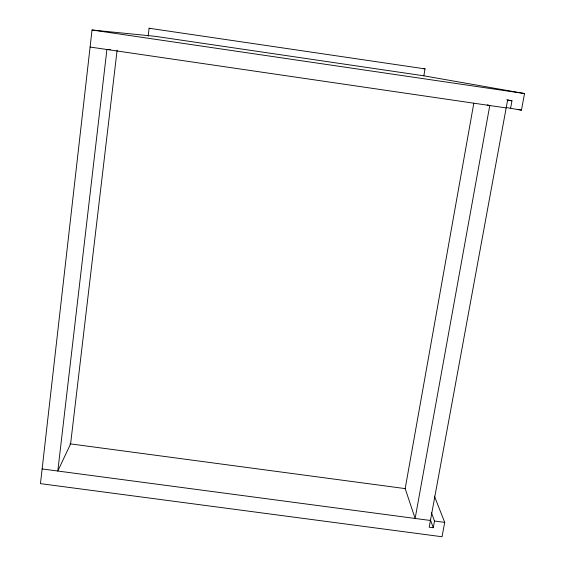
<?xml version="1.0" encoding="UTF-8"?>
<svg xmlns="http://www.w3.org/2000/svg" width="565" height="565" viewBox="0 0 565 565"><rect width="100%" height="100%" fill="white"/><g stroke="black" fill="none" stroke-linecap="round" stroke-linejoin="round"><path stroke-width="0.85" d="M506.275 107.527L521.446 110.168L524.539 93.536L423.849 75.816L155.191 36.33L92.031 30.002L40.461 483.64L442.042 536.75L444.712 522.385L434.4 496.119M117.117 50.179L70.597 443.892L57.807 471.033L106.905 49.501L110.345 49.438M148.143 36.139L149.111 28.25L425.021 68.874L423.849 75.816M473.795 103.289L405.183 488.612L415.134 518.458L489.777 105.535L487.305 104.906M510.534 108.572L511.961 100.817L507.589 100.175L429.209 527.209L433.284 527.745L434.52 521.029L431.441 512.766M42.128 468.95L430.438 520.485M434.52 521.029L444.712 522.385M423.418 68.655L425.021 68.874M69.912 443.808L405.543 488.654M90.096 47.043L506.162 107.929M92.031 30.002L524.539 93.536M149.111 28.25L150.163 28.427M506.826 99.715L511.961 100.817M518.02 109.342L521.446 110.168M430.276 519.489L433.284 527.745"/></g></svg>
